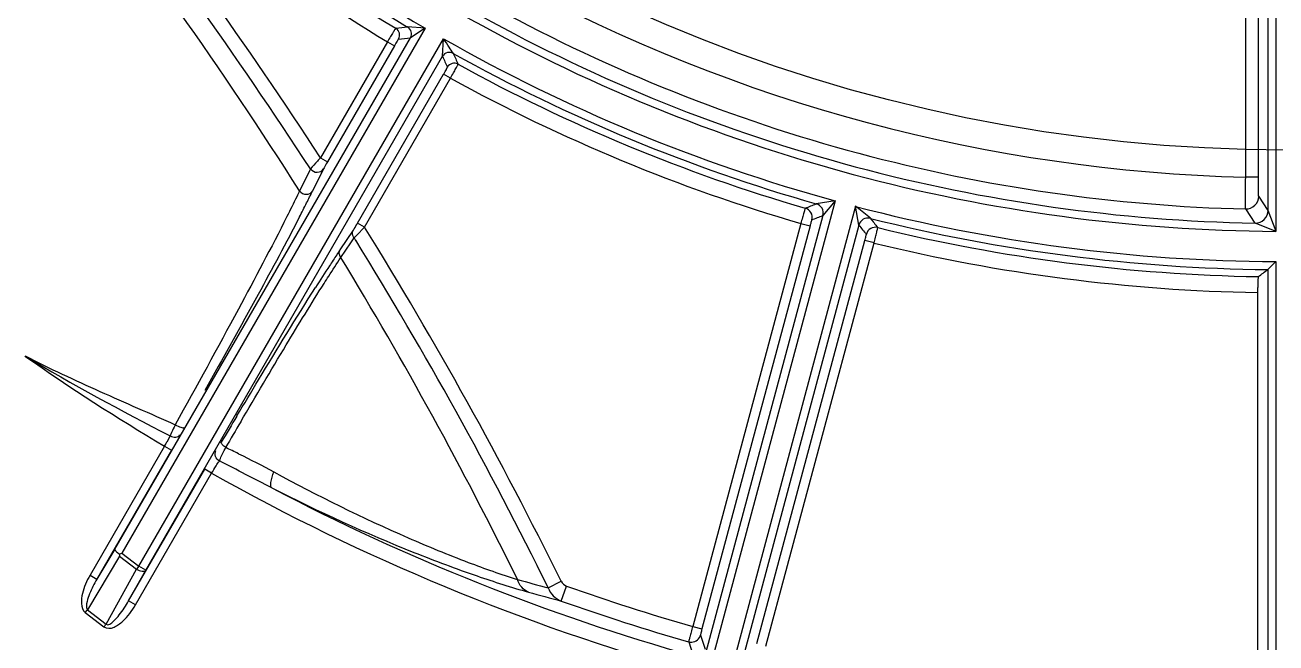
# Model space of a CAD drawing. Header units: millimetres. Extents: x -6 to 705, y -10 to 538.
# Drawn here: x 491.09 to 506.8, y 394.39 to 402.16 of the extents above; entities that cross this region are included whole.
import ezdxf

# ---------------------------------------------------------------- set-up
doc = ezdxf.new("R2010")
doc.units = ezdxf.units.MM
doc.layers.add('\\M+5D7DC\\M+5C4DA\\M+5BFF2\\M+5CFDF', color=7, linetype='Continuous', lineweight=50)

msp = doc.modelspace()

# ---------------------------------------------------------------- linework, layer by layer
at = {"color": 0, "linetype": 'Continuous', "lineweight": -3}
for p, q in [((506.699, 399.826), (506.699, 409.686)), ((506.799, 399.562), (506.799, 409.686)), ((506.418, 400.243), (506.418, 409.063)), ((506.578, 400.244), (506.578, 409.063)), ((496.114, 402.116), (492.304, 395.517)), ((496.114, 402.116), (495.893, 402.131)), ((496.114, 402.116), (495.928, 401.995)), ((492.217, 395.567), (495.928, 401.995)), ((492.517, 395.353), (496.345, 401.983)), ((495.64, 401.944), (494.799, 400.487)), ((495.727, 401.894), (494.886, 400.437)), ((495.64, 401.944), (495.727, 401.894)), ((496.332, 401.762), (496.345, 401.983)), ((492.604, 395.303), (496.332, 401.762)), ((495.266, 399.666), (496.346, 401.537)), ((495.352, 399.616), (496.432, 401.487)), ((496.432, 401.487), (496.346, 401.537)), ((494.799, 400.487), (494.886, 400.437)), ((494.672, 400.347), (494.568, 400.134)), ((494.836, 400.346), (494.7, 400.069)), ((494.568, 400.134), (494.536, 400.07)), ((506.578, 400.244), (506.418, 400.244)), ((506.699, 399.826), (506.582, 400.004)), ((501.262, 399.946), (499.321, 392.701)), ((501.52, 399.877), (499.579, 392.632)), ((501.262, 399.946), (501.026, 399.908)), ((501.262, 399.946), (501.109, 399.762)), ((501.705, 399.726), (501.52, 399.877)), ((501.56, 399.641), (501.52, 399.877)), ((506.536, 399.666), (506.418, 399.844)), ((506.799, 399.562), (506.699, 399.826)), ((495.352, 399.616), (495.266, 399.666)), ((501.109, 399.762), (499.224, 392.727)), ((500.831, 399.662), (499.474, 394.597)), ((500.831, 399.662), (500.947, 399.631)), ((506.799, 399.562), (506.536, 399.666)), ((495.046, 399.332), (495.213, 399.578)), ((495.221, 399.48), (495.254, 399.513)), ((495.254, 399.513), (495.352, 399.616)), ((500.947, 399.631), (499.59, 394.566)), ((501.56, 399.641), (499.675, 392.606)), ((495.055, 399.234), (495.18, 399.419)), ((495.18, 399.419), (495.221, 399.48)), ((495.221, 399.48), (495.241, 399.449)), ((500.278, 394.382), (501.636, 399.447)), ((500.394, 394.351), (501.752, 399.416)), ((501.752, 399.416), (501.636, 399.447)), ((506.797, 399.182), (506.697, 399.083)), ((506.697, 399.083), (506.697, 392.188)), ((506.797, 399.182), (506.797, 392.188)), ((506.57, 393.489), (506.57, 398.857)), ((492.911, 396.992), (492.87, 396.915)), ((492.841, 396.863), (491.905, 395.241)), ((492.841, 396.863), (492.928, 396.813)), ((492.928, 396.813), (491.992, 395.192)), ((492.39, 394.918), (493.345, 396.572)), ((492.477, 394.868), (493.432, 396.522)), ((493.432, 396.522), (493.345, 396.572)), ((492.277, 395.482), (491.872, 394.808)), ((492.217, 395.567), (491.992, 395.192)), ((492.27, 395.511), (492.304, 395.517)), ((492.277, 395.482), (492.49, 395.318)), ((492.304, 395.517), (492.517, 395.353)), ((492.107, 394.628), (492.49, 395.318)), ((492.39, 394.918), (492.604, 395.303)), ((492.517, 395.353), (492.49, 395.318)), ((492.604, 395.303), (492.517, 395.353)), ((491.905, 395.241), (491.992, 395.192)), ((497.657, 395.084), (497.82, 395.165)), ((497.823, 394.917), (497.89, 395.105)), ((491.845, 394.773), (491.872, 394.808)), ((491.872, 394.808), (492.107, 394.628)), ((492.477, 394.868), (492.39, 394.918)), ((491.845, 394.773), (492.08, 394.592)), ((499.474, 394.597), (499.59, 394.566)), ((499.571, 394.488), (499.631, 394.311)), ((499.423, 394.404), (499.472, 394.256))]:
    msp.add_line(p, q, dxfattribs=at)
for centre, radius, start, end in [((506.93, 420.584), 21.403, 225.3282, 239.6428), ((506.93, 420.584), 21.503, 225.8554, 239.1158), ((506.93, 420.584), 21.593, 226.9905, 238.8014), ((450.557, 371.776), 52.742, 32.9813, 38.4811), ((506.93, 420.584), 21.793, 226.9905, 238.798), ((449.713, 371.679), 53.058, 32.3496, 38.2159), ((450.593, 371.786), 52.523, 32.9406, 38.4974), ((506.93, 420.584), 20.347, 241.444, 268.5561), ((506.93, 420.584), 20.747, 241.4158, 268.5842), ((506.93, 420.584), 21.022, 240.359, 269.641), ((506.93, 420.584), 20.922, 241.0809, 268.9191), ((491.18, 443.976), 42.11, 276.2237, 276.4261), ((495.693, 402.029), 0.1, 330.0376, 58.7499), ((495.842, 402.045), 0.1, 330.0704, 59.091), ((491.286, 444.056), 42.316, 276.096, 276.2981), ((506.93, 420.584), 21.403, 240.3572, 254.6428), ((535.079, 418.772), 42.316, 203.7019, 203.904), ((496.419, 401.712), 0.0999, 60.9073, 150.0258), ((506.93, 420.584), 21.503, 240.8842, 254.0636), ((535.063, 418.64), 42.11, 203.5739, 203.7763), ((496.479, 401.575), 0.1, 61.2505, 149.9637), ((506.93, 420.584), 21.593, 241.1986, 253.7497), ((506.93, 420.584), 21.793, 241.202, 253.7472), ((481.582, 406.511), 14.614, 333.1933, 333.8465), ((506.422, 400.004), 0.16, 268.5933, 359.9802), ((475.029, 409.811), 21.951, 332.7007, 333.2181), ((485.649, 439.11), 42.11, 291.2159, 291.4181), ((500.854, 399.739), 0.12, 345.0371, 73.6983), ((500.993, 399.793), 0.12, 345.0674, 74.0366), ((506.93, 420.584), 21.403, 255.3572, 269.6428), ((506.539, 399.826), 0.16, 268.9483, 359.9956), ((485.747, 439.236), 42.358, 291.0627, 291.2646), ((501.676, 399.61), 0.12, 75.9655, 164.9944), ((506.93, 420.584), 21.503, 255.9364, 269.3781), ((534.623, 425.987), 42.11, 218.5819, 218.7841), ((451.591, 372.443), 51.511, 26.1746, 31.8384), ((534.601, 426.145), 42.358, 218.7354, 218.9372), ((501.77, 399.494), 0.12, 76.3022, 164.9637), ((506.93, 420.584), 21.593, 256.2503, 269.0612), ((451.632, 372.454), 51.289, 26.1834, 31.7594), ((506.93, 420.584), 21.793, 256.2528, 269.0446), ((508.8, 390.078), 16.577, 146.3293, 146.9099), ((504.522, 392.923), 11.44, 145.9263, 146.3048), ((450.639, 372.265), 51.963, 26.1768, 31.2665), ((517.797, 384.239), 27.303, 146.9509, 147.6264), ((506.93, 420.584), 27.59, 234.9577, 239.2921), ((606.118, 330.19), 130.853, 149.17518, 149.34286), ((599.953, 335.144), 122.948, 149.70268, 149.87758), ((494.289, 396.417), 1.493, 156.4086, 157.3284), ((489.673, 398.667), 3.645, 330.3445, 331.2782), ((486.97, 382.85), 15.49, 63.9575, 64.6197), ((446.872, 304.8), 103.045, 62.66538, 63.0773), ((506.93, 420.584), 27.59, 240.7079, 254.2519), ((506.93, 420.584), 27.39, 242.2767, 254.2209), ((492.868, 395.624), 0.608, 190.7679, 193.5389), ((503.831, 418.911), 24.614, 254.546, 255.4741), ((506.93, 420.584), 27.036, 250.4649, 253.9901), ((504.123, 419.036), 24.928, 254.3828, 255.3624), ((506.93, 420.584), 27.235, 250.4649, 253.9987), ((488.258, 397.554), 4.835, 322.2357, 322.7643)]:
    msp.add_arc(centre, radius, start, end, dxfattribs=at)
msp.add_ellipse((470.392, 420.584), major_axis=(48.726, 0), ratio=0.661589, start_param=-0.733844, end_param=-0.730146, dxfattribs=at)
for points, knots in [([(491.1, 404.23), (490.757, 403.912), (489.981, 403.163), (489.214, 402.405), (488.782, 401.973)], [0, 0, 0, 0, 0.433687, 1, 1, 1, 1]), ([(495.745, 402.114), (495.744, 402.114), (495.741, 402.108), (495.734, 402.099), (495.724, 402.083), (495.705, 402.053), (495.677, 402.006), (495.653, 401.966), (495.64, 401.944)], [0, 0, 0, 0, 0.023739, 0.083525, 0.177302, 0.301683, 0.622832, 1, 1, 1, 1]), ([(495.78, 401.979), (495.779, 401.979), (495.777, 401.976), (495.774, 401.972), (495.769, 401.964), (495.759, 401.949), (495.745, 401.925), (495.733, 401.905), (495.727, 401.894)], [0, 0, 0, 0, 0.024311, 0.084187, 0.17792, 0.302203, 0.623125, 1, 1, 1, 1]), ([(496.468, 401.799), (496.449, 401.824), (496.41, 401.886), (496.368, 401.947), (496.345, 401.983)], [0, 0, 0, 0, 0.424171, 1, 1, 1, 1]), ([(496.346, 401.537), (496.352, 401.548), (496.363, 401.568), (496.377, 401.592), (496.385, 401.608), (496.389, 401.616), (496.391, 401.621), (496.393, 401.624), (496.393, 401.625)], [0, 0, 0, 0, 0.375933, 0.696822, 0.821321, 0.915392, 0.975516, 1, 1, 1, 1]), ([(496.432, 401.487), (496.445, 401.509), (496.467, 401.549), (496.494, 401.597), (496.511, 401.629), (496.52, 401.645), (496.524, 401.656), (496.528, 401.661), (496.527, 401.663)], [0, 0, 0, 0, 0.376224, 0.697356, 0.821959, 0.916079, 0.976097, 1, 1, 1, 1]), ([(494.799, 400.487), (494.786, 400.473), (494.744, 400.426), (494.701, 400.38), (494.672, 400.347)], [0, 0, 0, 0, 0.307499, 1, 1, 1, 1]), ([(494.672, 400.347), (494.692, 400.322), (494.755, 400.289), (494.821, 400.321), (494.836, 400.346)], [0, 0, 0, 0, 0.520141, 1, 1, 1, 1]), ([(494.886, 400.437), (494.881, 400.428), (494.864, 400.398), (494.846, 400.368), (494.836, 400.346)], [0, 0, 0, 0, 0.299347, 1, 1, 1, 1]), ([(506.418, 399.844), (506.417, 399.847), (506.418, 399.858), (506.416, 399.881), (506.416, 399.919), (506.416, 399.968), (506.416, 400.027), (506.416, 400.12), (506.417, 400.193), (506.418, 400.243)], [0, 0, 0, 0, 0.02366, 0.083459, 0.177255, 0.301621, 0.451981, 0.622756, 1, 1, 1, 1]), ([(506.582, 400.004), (506.581, 400.005), (506.581, 400.013), (506.58, 400.026), (506.579, 400.049), (506.578, 400.092), (506.578, 400.158), (506.578, 400.214), (506.578, 400.244)], [0, 0, 0, 0, 0.023858, 0.083754, 0.177607, 0.301992, 0.623034, 1, 1, 1, 1]), ([(494.536, 400.07), (494.525, 400.046), (494.473, 399.938), (494.419, 399.831), (494.378, 399.748)], [0, 0, 0, 0, 0.226276, 1, 1, 1, 1]), ([(494.536, 400.07), (494.556, 400.045), (494.619, 400.012), (494.685, 400.044), (494.7, 400.069)], [0, 0, 0, 0, 0.520281, 1, 1, 1, 1]), ([(500.888, 399.854), (500.887, 399.853), (500.886, 399.847), (500.881, 399.836), (500.876, 399.818), (500.866, 399.784), (500.851, 399.731), (500.838, 399.687), (500.831, 399.662)], [0, 0, 0, 0, 0.023675, 0.083457, 0.177246, 0.301647, 0.622819, 1, 1, 1, 1]), ([(494.378, 399.748), (494.18, 399.357), (493.718, 398.483), (493.243, 397.615), (492.976, 397.133)], [0, 0, 0, 0, 0.443182, 1, 1, 1, 1]), ([(494.536, 399.744), (494.367, 399.416), (493.974, 398.686), (493.572, 397.962), (493.347, 397.561)], [0, 0, 0, 0, 0.444908, 1, 1, 1, 1]), ([(495.213, 399.578), (495.216, 399.583), (495.234, 399.612), (495.252, 399.642), (495.266, 399.666)], [0, 0, 0, 0, 0.17537, 1, 1, 1, 1]), ([(500.97, 399.708), (500.968, 399.707), (500.967, 399.697), (500.961, 399.683), (500.955, 399.659), (500.949, 399.641), (500.947, 399.631)], [0, 0, 0, 0, 0.083961, 0.30204, 0.623044, 1, 1, 1, 1]), ([(501.636, 399.447), (501.638, 399.457), (501.643, 399.474), (501.65, 399.499), (501.651, 399.514), (501.655, 399.523), (501.654, 399.525)], [0, 0, 0, 0, 0.376066, 0.697041, 0.915632, 1, 1, 1, 1]), ([(501.752, 399.416), (501.758, 399.44), (501.769, 399.485), (501.782, 399.538), (501.79, 399.573), (501.795, 399.592), (501.796, 399.603), (501.798, 399.609), (501.798, 399.61)], [0, 0, 0, 0, 0.376288, 0.697447, 0.822056, 0.916169, 0.976168, 1, 1, 1, 1]), ([(494.845, 398.909), (494.864, 398.94), (494.933, 399.049), (495.003, 399.157), (495.055, 399.234)], [0, 0, 0, 0, 0.27717, 1, 1, 1, 1]), ([(495.055, 399.234), (495.044, 399.249), (495.031, 399.282), (495.038, 399.318), (495.046, 399.332)], [0, 0, 0, 0, 0.513836, 1, 1, 1, 1]), ([(493.798, 397.169), (493.987, 397.492), (494.331, 398.075), (494.683, 398.653), (494.845, 398.909)], [0, 0, 0, 0, 0.552416, 1, 1, 1, 1]), ([(506.576, 398.994), (506.576, 398.994), (506.575, 398.989), (506.574, 398.982), (506.573, 398.97), (506.572, 398.946), (506.571, 398.908), (506.57, 398.875), (506.57, 398.857)], [0, 0, 0, 0, 0.024088, 0.080854, 0.169521, 0.288311, 0.604901, 1, 1, 1, 1]), ([(493.749, 397.242), (493.84, 397.394), (494.165, 397.935), (494.494, 398.474), (494.737, 398.858)], [0, 0, 0, 0, 0.280515, 1, 1, 1, 1]), ([(491.089, 397.996), (491.399, 397.84), (492.026, 397.547), (492.661, 397.273), (492.976, 397.133)], [0, 0, 0, 0, 0.501471, 1, 1, 1, 1]), ([(492.911, 396.992), (492.932, 396.98), (492.978, 396.967), (493.024, 396.989), (493.035, 397.006)], [0, 0, 0, 0, 0.552151, 1, 1, 1, 1]), ([(492.976, 397.133), (492.971, 397.123), (492.952, 397.083), (492.933, 397.044), (492.92, 397.014)], [0, 0, 0, 0, 0.271121, 1, 1, 1, 1]), ([(492.976, 397.133), (492.998, 397.12), (493.031, 397.104), (493.066, 397.093), (493.082, 397.093), (493.085, 397.097)], [0, 0, 0, 0, 0.660466, 0.884716, 1, 1, 1, 1]), ([(493.529, 396.676), (493.533, 396.686), (493.558, 396.743), (493.586, 396.799), (493.609, 396.845)], [0, 0, 0, 0, 0.174536, 1, 1, 1, 1]), ([(493.609, 396.845), (493.593, 396.856), (493.572, 396.872), (493.549, 396.903), (493.553, 396.912)], [0, 0, 0, 0, 0.653621, 1, 1, 1, 1]), ([(493.432, 396.522), (493.45, 396.553), (493.481, 396.605), (493.514, 396.657), (493.529, 396.676)], [0, 0, 0, 0, 0.593857, 1, 1, 1, 1]), ([(493.529, 396.676), (493.507, 396.689), (493.472, 396.73), (493.475, 396.785), (493.487, 396.806)], [0, 0, 0, 0, 0.516311, 1, 1, 1, 1]), ([(494.188, 396.339), (494.181, 396.344), (494.173, 396.37), (494.178, 396.438), (494.197, 396.497), (494.213, 396.539)], [0, 0, 0, 0, 0.132112, 0.344863, 1, 1, 1, 1]), ([(494.213, 396.539), (494.763, 396.24), (495.569, 395.841), (496.602, 395.417), (497.064, 395.252), (497.272, 395.188)], [0, 0, 0, 0, 0.560727, 0.804738, 1, 1, 1, 1]), ([(494.188, 396.339), (494.771, 396.043), (495.623, 395.653), (496.71, 395.245), (497.195, 395.089), (497.412, 395.028)], [0, 0, 0, 0, 0.562365, 0.805751, 1, 1, 1, 1]), ([(492.217, 395.567), (492.216, 395.564), (492.219, 395.555), (492.236, 395.535), (492.256, 395.521), (492.27, 395.511)], [0, 0, 0, 0, 0.118887, 0.328906, 1, 1, 1, 1]), ([(492.49, 395.318), (492.511, 395.305), (492.545, 395.289), (492.595, 395.291), (492.604, 395.303)], [0, 0, 0, 0, 0.621155, 1, 1, 1, 1]), ([(491.905, 395.241), (491.863, 395.169), (491.812, 395.05), (491.789, 394.891), (491.81, 394.794), (491.845, 394.773)], [0, 0, 0, 0, 0.502587, 0.754023, 1, 1, 1, 1]), ([(491.992, 395.192), (491.974, 395.162), (491.941, 395.102), (491.898, 395.007), (491.865, 394.914), (491.853, 394.836), (491.872, 394.808)], [0, 0, 0, 0, 0.251195, 0.502433, 0.753692, 1, 1, 1, 1]), ([(497.412, 395.028), (497.379, 395.041), (497.318, 395.086), (497.283, 395.152), (497.272, 395.188)], [0, 0, 0, 0, 0.485269, 1, 1, 1, 1]), ([(497.657, 395.084), (497.672, 395.046), (497.716, 394.976), (497.786, 394.931), (497.823, 394.917)], [0, 0, 0, 0, 0.505145, 1, 1, 1, 1]), ([(492.08, 394.592), (492.113, 394.566), (492.194, 394.573), (492.264, 394.621), (492.334, 394.675), (492.406, 394.758), (492.455, 394.831), (492.477, 394.868)], [0, 0, 0, 0, 0.243948, 0.370258, 0.496197, 0.748089, 1, 1, 1, 1]), ([(492.107, 394.628), (492.131, 394.604), (492.214, 394.67), (492.272, 394.739), (492.337, 394.828), (492.373, 394.888), (492.39, 394.918)], [0, 0, 0, 0, 0.240397, 0.493716, 0.746878, 1, 1, 1, 1]), ([(499.474, 394.597), (499.467, 394.573), (499.455, 394.529), (499.439, 394.471), (499.43, 394.43), (499.423, 394.41), (499.423, 394.404)], [0, 0, 0, 0, 0.370594, 0.688701, 0.909046, 1, 1, 1, 1]), ([(499.59, 394.566), (499.587, 394.557), (499.583, 394.539), (499.576, 394.515), (499.574, 394.499), (499.571, 394.491), (499.571, 394.488)], [0, 0, 0, 0, 0.370149, 0.687932, 0.908217, 1, 1, 1, 1]), ([(499.423, 394.404), (499.448, 394.397), (499.504, 394.4), (499.546, 394.437), (499.559, 394.459)], [0, 0, 0, 0, 0.499834, 1, 1, 1, 1])]:
    msp.add_open_spline(points, degree=3, knots=knots, dxfattribs=at)
for points in [[(495.221, 399.48), (495.208, 399.499), (495.2, 399.524), (495.203, 399.547)], [(495.203, 399.547), (495.204, 399.558), (495.207, 399.569), (495.213, 399.578)], [(491.089, 397.996), (491.683, 397.639), (492.295, 397.31), (492.911, 396.992)], [(493.771, 396.767), (493.92, 396.694), (494.068, 396.619), (494.213, 396.539)], [(497.82, 395.165), (497.834, 395.137), (497.861, 395.115), (497.89, 395.105)], [(499.559, 394.459), (499.565, 394.468), (499.569, 394.478), (499.571, 394.488)]]:
    msp.add_open_spline(points, degree=3, dxfattribs=at)
at = {"layer": '\\M+5D7DC\\M+5C4DA\\M+5BFF2\\M+5CFDF', "color": 0, "lineweight": -3}
msp.add_circle((506.93, 420.584), 20, dxfattribs=at)

doc.saveas('drawing.dxf')
